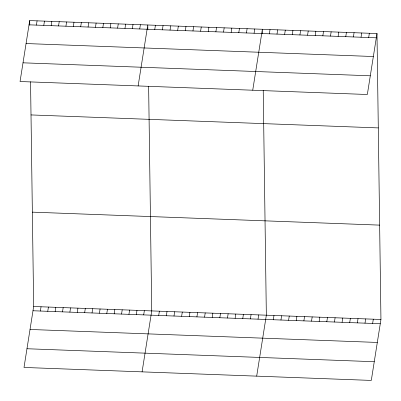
<?xml version="1.0" encoding="UTF-8"?>
<svg xmlns="http://www.w3.org/2000/svg" width="401" height="401" viewBox="0 0 401 401"><rect width="100%" height="100%" fill="white"/><g stroke="black" fill="none" stroke-linecap="round" stroke-linejoin="round"><path stroke-width="0.6" d="M29.704 20.576L20.05 81.523L367.336 94.501L376.99 33.554L29.704 20.576L29.764 25.153M36.411 25.108L37.082 20.852M43.789 25.383L44.461 21.128M51.168 25.659L51.844 21.403M58.546 25.935L59.223 21.679M65.929 26.21L66.601 21.955M73.308 26.486L73.984 22.23M30.551 81.764L33.664 306.499L24.01 367.446L371.296 380.424L380.95 319.477L376.99 33.554M80.686 26.762L81.363 22.506M40.366 311.031L41.042 306.775M88.07 27.037L88.741 22.782M47.749 311.306L48.421 307.051M95.448 27.318L96.12 23.057M55.127 311.582L55.799 307.326M102.826 27.594L103.503 23.333M62.506 311.858L63.183 307.602M110.205 27.869L110.882 23.609M69.889 312.133L70.561 307.878M117.588 28.145L118.26 23.885M77.268 312.409L77.939 308.153M124.967 28.421L125.643 24.16M84.646 312.69L85.323 308.429M132.345 28.697L133.022 24.436M92.024 312.965L92.701 308.705M139.728 28.972L140.4 24.712M99.408 313.241L100.08 308.981M138.129 85.934L147.779 24.987L147.844 29.564M106.786 313.517L107.463 309.256M154.746 29.534L155.423 25.273M114.165 313.793L114.841 309.532M162.385 29.819L163.062 25.559M121.548 314.068L122.22 309.808M170.029 30.105L170.701 25.844M128.927 314.344L129.598 310.083M177.668 30.386L178.345 26.13M136.305 314.62L136.982 310.359M185.307 30.671L185.984 26.416M143.683 314.895L144.36 310.635M192.951 30.957L193.623 26.702M142.084 371.857L151.738 310.91L148.631 86.175M200.59 31.243L201.262 26.987M158.706 315.457L159.382 311.196M208.229 31.529L208.906 27.273M166.345 315.742L167.022 311.482M215.868 31.814L216.545 27.559M173.989 316.028L174.661 311.767M223.512 32.1L224.184 27.844M181.628 316.314L182.3 312.053M231.151 32.386L231.823 28.13M189.267 316.595L189.944 312.339M238.79 32.671L239.467 28.416M196.906 316.88L197.583 312.625M246.43 32.957L247.106 28.702M204.55 317.166L205.222 312.91M254.074 33.243L254.745 28.987M212.189 317.452L212.861 313.196M252.735 90.22L262.384 29.273L262.449 33.844M219.828 317.737L220.505 313.482M269.352 33.814L270.028 29.559M227.467 318.023L228.144 313.767M276.991 34.1L277.667 29.844M235.111 318.309L235.783 314.053M284.635 34.386L285.306 30.125M242.75 318.594L243.422 314.339M292.274 34.671L292.946 30.411M250.389 318.88L251.066 314.625M299.913 34.957L300.59 30.697M258.028 319.166L258.705 314.91M307.552 35.243L308.229 30.982M256.69 376.143L266.344 315.196L263.231 90.461M315.196 35.529L315.868 31.268M273.312 319.737L273.983 315.482M322.835 35.814L323.507 31.554M280.951 320.023L281.627 315.767M330.474 36.1L331.151 31.839M288.59 320.309L289.266 316.053M338.113 36.386L338.79 32.125M296.234 320.594L296.905 316.334M345.757 36.671L346.429 32.411M303.873 320.88L304.544 316.62M353.396 36.957L354.068 32.697M311.512 321.166L312.189 316.905M361.035 37.243L361.712 32.982M319.151 321.452L319.828 317.191M368.674 37.524L369.351 33.268M326.795 321.737L327.467 317.477M334.434 322.023L335.106 317.762M342.073 322.309L342.75 318.048M349.712 322.594L350.389 318.334M357.356 322.88L358.028 318.62M364.995 323.166L365.667 318.905M372.634 323.452L373.311 319.191M29.027 24.832L376.318 37.809M26.065 43.544L373.356 56.521M23.012 62.817L370.303 75.794M31.007 114.932L378.298 127.909M32.356 212.144L379.642 225.121M33.664 306.499L380.95 319.477M32.987 310.755L380.273 323.732M30.025 329.467L377.311 342.444M26.972 348.74L374.258 361.717"/></g></svg>
